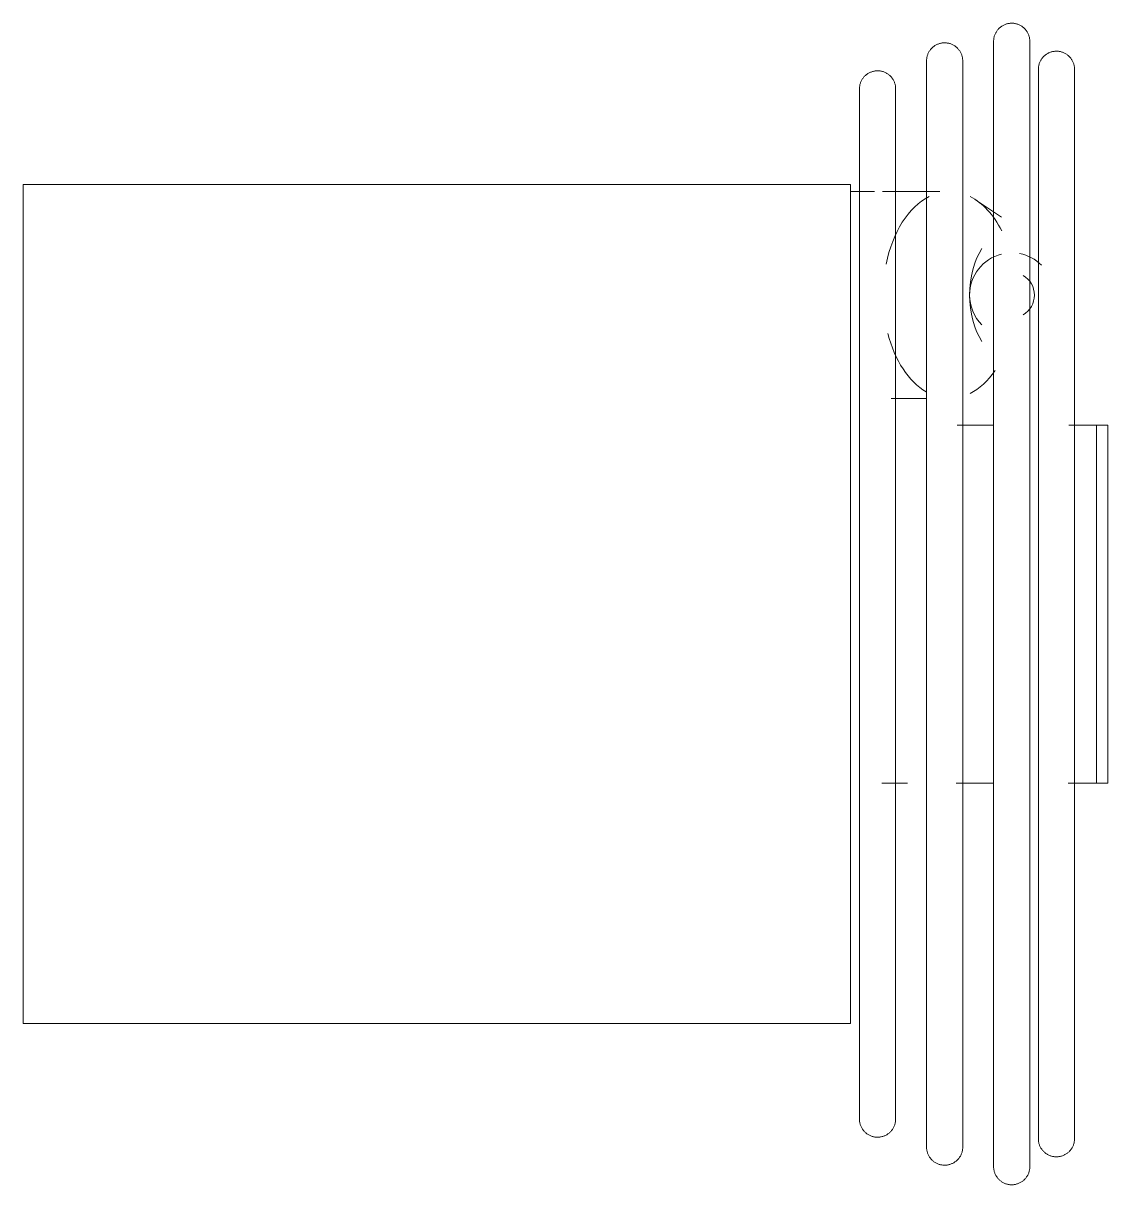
# Model space of a CAD drawing. Header units: millimetres. Extents: x -677815 to 406757, y -145898 to 39000.
# Drawn here: x 123057.6 to 123365.6, y 11054.2 to 11383.8 of the extents above; entities that cross this region are included whole.
import ezdxf

# ---------------------------------------------------------------- set-up
doc = ezdxf.new("R2010")
doc.units = ezdxf.units.MM
doc.header["$LTSCALE"] = 8
doc.layers.add('Xref building Toll$0$E-ELEC-EQPM', color=8, linetype='Continuous', lineweight=9)

# ---------------------------------------------------------------- blocks, each defined once
blk = doc.blocks.new('Xref building Toll$0$CST_ Charging Station - Forklift - Standard-V275-MASTER GROUND FLOOR')
at = {"layer": 'Xref building Toll$0$E-ELEC-EQPM'}
for p, q in [((85.86, 353.45), (-152.27, 353.45)), ((-152.27, 353.45), (-152.27, 118.5)), ((85.86, 118.5), (85.86, 353.45)), ((-152.27, 118.5), (85.86, 118.5)), ((83.84, 111.76), (83.84, 118.5)), ((-84.01, 102.36), (-84.01, 109.59)), ((83.84, 93.15), (83.84, 109.49)), ((25.17, 105.71), (19.77, 105.71)), ((25.11, 107.03), (25.11, 96.94)), ((-84.01, 77.89), (-84.01, 88.54)), ((17.59, 88.29), (17.59, 77.89)), ((44.82, 86.66), (39.44, 86.66)), ((69.67, 86.66), (65, 86.66)), ((76.62, 75.61), (81.5, 83)), ((-84.01, 48.65), (-84.01, 56.76)), ((17.59, 56.52), (17.59, 48.65)), ((-84.01, 45.47), (-84.01, 48.65)), ((-84.01, 48.65), (17.59, 48.65)), ((17.59, 48.65), (17.59, 45.47)), ((-84.01, 45.47), (17.59, 45.47))]:
    blk.add_line(p, q, dxfattribs=at)
at = {"layer": 'Xref building Toll$0$E-ELEC-EQPM', "flags": 128}
for points in [[(-179.4, 105.71), (-179.6, 105.72), (-179.81, 105.73), (-180.01, 105.75), (-180.21, 105.78), (-180.42, 105.82), (-180.62, 105.86), (-180.82, 105.91), (-181.01, 105.98), (-181.21, 106.04), (-181.4, 106.12), (-181.58, 106.2), (-181.77, 106.3), (-181.95, 106.39), (-182.13, 106.5), (-182.3, 106.61), (-182.46, 106.73), (-182.63, 106.86), (-182.78, 106.99), (-182.94, 107.13), (-183.08, 107.27), (-183.22, 107.42), (-183.36, 107.58), (-183.48, 107.74), (-183.61, 107.91), (-183.72, 108.08), (-183.83, 108.25), (-183.93, 108.43), (-184.02, 108.61), (-184.11, 108.8), (-184.18, 108.99), (-184.26, 109.18), (-184.32, 109.38), (-184.37, 109.58), (-184.42, 109.78), (-184.46, 109.98), (-184.49, 110.18), (-184.51, 110.39), (-184.53, 110.59), (-184.53, 110.8), (-184.53, 111), (-184.52, 111.21), (-184.5, 111.41), (-184.48, 111.62), (-184.44, 111.82), (-184.4, 112.02), (-184.35, 112.22), (-184.29, 112.42), (-184.22, 112.61), (-184.15, 112.8), (-184.07, 112.99), (-183.98, 113.18), (-183.88, 113.36), (-183.78, 113.53), (-183.67, 113.71), (-183.55, 113.88), (-183.43, 114.04), (-183.3, 114.2), (-183.16, 114.35), (-183.02, 114.5), (-182.87, 114.64), (-182.71, 114.78), (-182.55, 114.91), (-182.39, 115.03), (-182.22, 115.15), (-182.04, 115.25), (-181.87, 115.36), (-181.68, 115.45), (-181.5, 115.54), (-181.31, 115.62), (-181.12, 115.69), (-180.92, 115.76), (-180.73, 115.82), (-180.53, 115.86), (-180.32, 115.91), (-180.12, 115.94), (-179.92, 115.96), (-179.71, 115.98), (-179.51, 115.99), (-179.4, 115.99)], [(-179.4, 115.99), (-179.28, 115.99), (-178.93, 115.99), (-178.35, 115.99), (-177.53, 115.99), (-176.48, 115.99), (-175.21, 115.99), (-173.7, 115.99), (-171.98, 115.99), (-170.03, 115.99), (-167.86, 115.99), (-165.47, 115.99), (-162.88, 115.99), (-160.07, 115.99), (-157.07, 115.99), (-153.86, 115.99), (-150.46, 115.99), (-146.88, 115.99), (-143.11, 115.99), (-139.17, 115.99), (-135.06, 115.99), (-130.78, 115.99), (-126.35, 115.99), (-121.77, 115.99), (-117.05, 115.99), (-112.19, 115.99), (-107.21, 115.99), (-102.11, 115.99), (-96.9, 115.99), (-91.59, 115.99), (-86.18, 115.99)], [(-33.21, 115.99), (-39.05, 115.99), (-44.89, 115.99), (-50.71, 115.99), (-56.5, 115.99), (-62.25, 115.99), (-67.96, 115.99), (-73.61, 115.99), (-79.19, 115.99), (-84.7, 115.99), (-90.13, 115.99), (-95.47, 115.99), (-100.71, 115.99), (-105.84, 115.99), (-110.86, 115.99), (-115.75, 115.99), (-120.51, 115.99), (-125.13, 115.99), (-129.6, 115.99), (-133.92, 115.99), (-138.08, 115.99), (-142.07, 115.99), (-145.88, 115.99), (-149.52, 115.99), (-152.96, 115.99), (-156.22, 115.99), (-159.28, 115.99), (-162.14, 115.99), (-164.79, 115.99), (-167.23, 115.99), (-169.46, 115.99), (-171.47, 115.99), (-173.26, 115.99), (-174.82, 115.99), (-176.16, 115.99), (-177.27, 115.99), (-178.15, 115.99), (-178.79, 115.99), (-179.21, 115.99), (-179.39, 115.99)], [(112.99, 115.99), (112.87, 115.99), (112.52, 115.99), (111.93, 115.99), (111.12, 115.99), (110.07, 115.99), (108.8, 115.99), (107.29, 115.99), (105.56, 115.99), (103.61, 115.99), (101.45, 115.99), (99.06, 115.99), (96.47, 115.99), (93.66, 115.99), (90.66, 115.99), (87.45, 115.99), (84.05, 115.99), (80.47, 115.99), (76.7, 115.99), (72.76, 115.99), (68.65, 115.99), (64.37, 115.99), (59.94, 115.99), (55.36, 115.99), (50.64, 115.99), (45.78, 115.99), (40.8, 115.99), (35.7, 115.99), (30.49, 115.99), (25.17, 115.99), (19.77, 115.99), (14.28, 115.99), (8.71, 115.99), (3.08, 115.99), (-2.62, 115.99), (-8.36, 115.99), (-14.14, 115.99), (-19.95, 115.99), (-25.78, 115.99), (-31.63, 115.99), (-33.21, 115.99)], [(18.29, 115.99), (23.72, 115.99), (29.06, 115.99)], [(67.51, 115.99), (71.67, 115.99), (75.66, 115.99), (79.47, 115.99), (83.1, 115.99), (86.55, 115.99), (89.81, 115.99), (92.87, 115.99), (95.73, 115.99), (98.38, 115.99), (100.82, 115.99), (103.05, 115.99), (105.06, 115.99), (106.85, 115.99), (108.41, 115.99), (109.75, 115.99), (110.86, 115.99), (111.74, 115.99), (112.38, 115.99), (112.8, 115.99), (112.98, 115.99)], [(112.99, 115.99), (113.19, 115.99), (113.4, 115.97), (113.6, 115.95), (113.8, 115.92), (114.01, 115.89), (114.21, 115.84), (114.41, 115.79), (114.6, 115.73), (114.8, 115.66), (114.99, 115.58), (115.17, 115.5), (115.36, 115.41), (115.54, 115.31), (115.72, 115.21), (115.89, 115.09), (116.05, 114.97), (116.22, 114.85), (116.37, 114.71), (116.53, 114.58), (116.67, 114.43), (116.81, 114.28), (116.95, 114.13), (117.07, 113.96), (117.19, 113.8), (117.31, 113.63), (117.42, 113.45), (117.52, 113.27), (117.61, 113.09), (117.7, 112.9), (117.77, 112.71), (117.85, 112.52), (117.91, 112.33), (117.96, 112.13), (118.01, 111.93), (118.05, 111.73), (118.08, 111.52), (118.1, 111.32), (118.12, 111.11), (118.12, 110.91), (118.12, 110.7), (118.11, 110.5), (118.09, 110.29), (118.07, 110.09), (118.03, 109.89), (117.99, 109.69), (117.94, 109.49), (117.88, 109.29), (117.81, 109.09), (117.74, 108.9), (117.66, 108.71), (117.57, 108.53), (117.47, 108.35), (117.37, 108.17), (117.26, 108), (117.14, 107.83), (117.02, 107.67), (116.89, 107.51), (116.75, 107.35), (116.61, 107.21), (116.46, 107.06), (116.3, 106.93), (116.14, 106.8), (115.98, 106.68), (115.81, 106.56), (115.63, 106.45), (115.46, 106.35), (115.27, 106.25), (115.09, 106.16), (114.9, 106.08), (114.71, 106.01), (114.51, 105.95), (114.31, 105.89), (114.12, 105.84), (113.91, 105.8), (113.71, 105.77), (113.51, 105.74), (113.3, 105.72), (113.1, 105.72), (112.99, 105.71)], [(-179.4, 105.71), (-179.28, 105.71), (-178.93, 105.71), (-178.35, 105.71), (-177.53, 105.71), (-176.48, 105.71), (-175.21, 105.71), (-173.7, 105.71), (-171.98, 105.71), (-170.03, 105.71), (-167.86, 105.71), (-165.47, 105.71), (-162.88, 105.71), (-160.07, 105.71), (-157.07, 105.71), (-153.86, 105.71), (-150.46, 105.71), (-146.88, 105.71), (-143.11, 105.71), (-139.17, 105.71), (-135.06, 105.71), (-130.78, 105.71), (-126.35, 105.71), (-121.77, 105.71), (-117.05, 105.71), (-112.19, 105.71), (-107.21, 105.71), (-102.11, 105.71), (-96.9, 105.71), (-91.59, 105.71), (-86.18, 105.71), (-80.69, 105.71), (-75.12, 105.71), (-69.49, 105.71), (-63.79, 105.71), (-58.05, 105.71), (-52.27, 105.71), (-46.46, 105.71), (-40.63, 105.71), (-34.78, 105.71), (-33.21, 105.71)], [(-84.7, 105.71), (-90.13, 105.71), (-95.47, 105.71), (-100.71, 105.71), (-105.84, 105.71), (-110.86, 105.71), (-115.75, 105.71), (-120.51, 105.71), (-125.13, 105.71), (-129.6, 105.71), (-133.92, 105.71), (-138.08, 105.71), (-142.07, 105.71), (-145.88, 105.71), (-149.52, 105.71), (-152.96, 105.71), (-156.22, 105.71), (-159.28, 105.71), (-162.14, 105.71), (-164.79, 105.71), (-167.23, 105.71), (-169.46, 105.71), (-171.47, 105.71), (-173.26, 105.71), (-174.82, 105.71), (-176.16, 105.71), (-177.27, 105.71), (-178.15, 105.71), (-178.79, 105.71), (-179.21, 105.71), (-179.39, 105.71)], [(-33.21, 105.71), (-27.36, 105.71), (-21.52, 105.71), (-15.7, 105.71), (-9.91, 105.71), (-4.16, 105.71), (1.54, 105.71), (7.2, 105.71), (12.78, 105.71), (18.29, 105.71), (23.72, 105.71), (29.06, 105.71), (34.3, 105.71), (39.43, 105.71), (44.45, 105.71), (49.34, 105.71), (54.1, 105.71), (58.72, 105.71), (63.19, 105.71), (67.51, 105.71), (71.67, 105.71), (75.66, 105.71), (79.47, 105.71), (83.1, 105.71), (86.55, 105.71), (89.81, 105.71), (92.87, 105.71), (95.73, 105.71), (98.38, 105.71), (100.82, 105.71), (103.05, 105.71), (105.06, 105.71), (106.85, 105.71), (108.41, 105.71), (109.75, 105.71), (110.86, 105.71), (111.74, 105.71), (112.38, 105.71), (112.8, 105.71), (112.98, 105.71)], [(112.99, 105.71), (112.87, 105.71), (112.52, 105.71), (111.93, 105.71), (111.12, 105.71), (110.07, 105.71), (108.8, 105.71), (107.29, 105.71), (105.56, 105.71), (103.61, 105.71), (101.45, 105.71), (99.06, 105.71), (96.47, 105.71), (93.66, 105.71), (90.66, 105.71), (87.45, 105.71), (84.05, 105.71), (80.47, 105.71), (76.7, 105.71), (72.76, 105.71)], [(-187.33, 86.66), (-187.54, 86.67), (-187.74, 86.68), (-187.95, 86.7), (-188.15, 86.73), (-188.35, 86.77), (-188.56, 86.81), (-188.75, 86.86), (-188.95, 86.93), (-189.14, 86.99), (-189.33, 87.07), (-189.52, 87.15), (-189.71, 87.25), (-189.89, 87.34), (-190.06, 87.45), (-190.23, 87.56), (-190.4, 87.68), (-190.56, 87.81), (-190.72, 87.94), (-190.87, 88.08), (-191.02, 88.22), (-191.16, 88.37), (-191.29, 88.53), (-191.42, 88.69), (-191.54, 88.86), (-191.66, 89.03), (-191.76, 89.2), (-191.87, 89.38), (-191.96, 89.56), (-192.04, 89.75), (-192.12, 89.94), (-192.19, 90.13), (-192.26, 90.33), (-192.31, 90.53), (-192.36, 90.73), (-192.4, 90.93), (-192.43, 91.13), (-192.45, 91.34), (-192.46, 91.54), (-192.47, 91.75), (-192.47, 91.95), (-192.46, 92.16), (-192.44, 92.36), (-192.41, 92.57), (-192.38, 92.77), (-192.34, 92.97), (-192.29, 93.17), (-192.23, 93.37), (-192.16, 93.56), (-192.09, 93.75), (-192.01, 93.94), (-191.92, 94.13), (-191.82, 94.31), (-191.72, 94.48), (-191.61, 94.66), (-191.49, 94.83), (-191.36, 94.99), (-191.23, 95.15), (-191.1, 95.3), (-190.95, 95.45), (-190.8, 95.59), (-190.65, 95.73), (-190.49, 95.86), (-190.33, 95.98), (-190.16, 96.1), (-189.98, 96.2), (-189.8, 96.31), (-189.62, 96.4), (-189.44, 96.49), (-189.25, 96.57), (-189.05, 96.64), (-188.86, 96.71), (-188.66, 96.77), (-188.46, 96.81), (-188.26, 96.86), (-188.06, 96.89), (-187.85, 96.91), (-187.65, 96.93), (-187.44, 96.94), (-187.33, 96.94)], [(-187.33, 96.94), (-187.21, 96.94), (-186.84, 96.94), (-186.23, 96.94), (-185.37, 96.94), (-184.26, 96.94), (-182.92, 96.94), (-181.33, 96.94), (-179.51, 96.94), (-177.45, 96.94), (-175.17, 96.94), (-172.65, 96.94), (-169.92, 96.94), (-166.96, 96.94), (-163.79, 96.94), (-160.41, 96.94), (-156.83, 96.94), (-153.05, 96.94), (-149.08, 96.94), (-144.92, 96.94), (-140.59, 96.94), (-136.08, 96.94), (-131.41, 96.94), (-126.58, 96.94), (-121.6, 96.94), (-116.48, 96.94), (-111.23, 96.94), (-105.85, 96.94), (-100.36, 96.94), (-94.75, 96.94), (-89.05, 96.94), (-83.27, 96.94)], [(-33.21, 96.94), (-39.37, 96.94), (-45.52, 96.94), (-51.66, 96.94), (-57.76, 96.94), (-63.83, 96.94), (-69.84, 96.94), (-75.8, 96.94), (-81.69, 96.94), (-87.5, 96.94), (-93.23, 96.94), (-98.85, 96.94), (-104.38, 96.94), (-109.79, 96.94), (-115.08, 96.94), (-120.23, 96.94), (-125.25, 96.94), (-130.12, 96.94), (-134.84, 96.94), (-139.39, 96.94), (-143.77, 96.94), (-147.98, 96.94), (-152, 96.94), (-155.83, 96.94), (-159.47, 96.94), (-162.9, 96.94), (-166.13, 96.94), (-169.14, 96.94), (-171.94, 96.94), (-174.51, 96.94), (-176.86, 96.94), (-178.98, 96.94), (-180.86, 96.94), (-182.51, 96.94), (-183.92, 96.94), (-185.09, 96.94), (-186.02, 96.94), (-186.7, 96.94), (-187.14, 96.94), (-187.32, 96.94)], [(120.92, 96.94), (120.8, 96.94), (120.43, 96.94), (119.82, 96.94), (118.96, 96.94), (117.85, 96.94), (116.51, 96.94), (114.92, 96.94), (113.1, 96.94), (111.04, 96.94), (108.76, 96.94), (106.24, 96.94), (103.51, 96.94), (100.55, 96.94), (97.38, 96.94), (94, 96.94), (90.42, 96.94), (86.64, 96.94), (82.67, 96.94), (78.51, 96.94), (74.18, 96.94), (69.67, 96.94), (65, 96.94), (60.17, 96.94), (55.19, 96.94), (50.07, 96.94), (44.82, 96.94), (39.44, 96.94), (33.95, 96.94), (28.34, 96.94), (22.64, 96.94), (16.86, 96.94), (10.99, 96.94), (5.05, 96.94), (-0.96, 96.94), (-7.01, 96.94), (-13.1, 96.94), (-19.23, 96.94), (-25.38, 96.94), (-31.54, 96.94), (-33.21, 96.94)], [(15.28, 96.94), (21.09, 96.94), (26.82, 96.94)], [(81.57, 96.94), (85.59, 96.94), (89.42, 96.94), (93.06, 96.94), (96.49, 96.94), (99.72, 96.94), (102.73, 96.94), (105.53, 96.94), (108.1, 96.94), (110.45, 96.94), (112.57, 96.94), (114.45, 96.94), (116.1, 96.94), (117.51, 96.94), (118.68, 96.94), (119.61, 96.94), (120.29, 96.94), (120.72, 96.94), (120.91, 96.94)], [(120.92, 96.94), (121.13, 96.94), (121.33, 96.92), (121.54, 96.9), (121.74, 96.87), (121.94, 96.84), (122.14, 96.79), (122.34, 96.74), (122.54, 96.68), (122.73, 96.61), (122.92, 96.53), (123.11, 96.45), (123.3, 96.36), (123.48, 96.26), (123.65, 96.16), (123.82, 96.04), (123.99, 95.92), (124.15, 95.8), (124.31, 95.66), (124.46, 95.53), (124.61, 95.38), (124.75, 95.23), (124.88, 95.08), (125.01, 94.91), (125.13, 94.75), (125.25, 94.58), (125.35, 94.4), (125.45, 94.22), (125.55, 94.04), (125.63, 93.85), (125.71, 93.66), (125.78, 93.47), (125.85, 93.28), (125.9, 93.08), (125.95, 92.88), (125.99, 92.68), (126.02, 92.47), (126.04, 92.27), (126.05, 92.06), (126.06, 91.86), (126.06, 91.65), (126.05, 91.45), (126.03, 91.24), (126, 91.04), (125.97, 90.84), (125.93, 90.64), (125.88, 90.44), (125.82, 90.24), (125.75, 90.04), (125.68, 89.85), (125.6, 89.66), (125.51, 89.48), (125.41, 89.3), (125.31, 89.12), (125.2, 88.95), (125.08, 88.78), (124.95, 88.62), (124.82, 88.46), (124.69, 88.3), (124.54, 88.16), (124.39, 88.01), (124.24, 87.88), (124.08, 87.75), (123.92, 87.63), (123.75, 87.51), (123.57, 87.4), (123.39, 87.3), (123.21, 87.2), (123.03, 87.11), (122.84, 87.03), (122.64, 86.96), (122.45, 86.9), (122.25, 86.84), (122.05, 86.79), (121.85, 86.75), (121.65, 86.72), (121.44, 86.69), (121.24, 86.67), (121.03, 86.67), (120.92, 86.66)], [(-187.33, 86.66), (-187.21, 86.66), (-186.84, 86.66), (-186.23, 86.66), (-185.37, 86.66), (-184.26, 86.66), (-182.92, 86.66), (-181.33, 86.66), (-179.51, 86.66), (-177.45, 86.66), (-175.17, 86.66), (-172.65, 86.66), (-169.92, 86.66), (-166.96, 86.66), (-163.79, 86.66), (-160.41, 86.66), (-156.83, 86.66), (-153.05, 86.66), (-149.08, 86.66), (-144.92, 86.66), (-140.59, 86.66), (-136.08, 86.66), (-131.41, 86.66), (-126.58, 86.66), (-121.6, 86.66), (-116.48, 86.66), (-111.23, 86.66), (-105.85, 86.66), (-100.36, 86.66), (-94.75, 86.66), (-89.05, 86.66), (-83.27, 86.66), (-77.4, 86.66), (-71.46, 86.66), (-65.45, 86.66), (-59.4, 86.66), (-53.31, 86.66), (-47.18, 86.66), (-41.03, 86.66), (-34.87, 86.66), (-33.21, 86.66)], [(-81.69, 86.66), (-87.5, 86.66), (-93.23, 86.66), (-98.85, 86.66), (-104.38, 86.66), (-109.79, 86.66), (-115.08, 86.66), (-120.23, 86.66), (-125.25, 86.66), (-130.12, 86.66), (-134.84, 86.66), (-139.39, 86.66), (-143.77, 86.66), (-147.98, 86.66), (-152, 86.66), (-155.83, 86.66), (-159.47, 86.66), (-162.9, 86.66), (-166.13, 86.66), (-169.14, 86.66), (-171.94, 86.66), (-174.51, 86.66), (-176.86, 86.66), (-178.98, 86.66), (-180.86, 86.66), (-182.51, 86.66), (-183.92, 86.66), (-185.09, 86.66), (-186.02, 86.66), (-186.7, 86.66), (-187.14, 86.66), (-187.32, 86.66)], [(-33.21, 86.66), (-27.04, 86.66), (-20.89, 86.66), (-14.75, 86.66), (-8.65, 86.66), (-2.58, 86.66), (3.43, 86.66), (9.39, 86.66), (15.28, 86.66), (21.09, 86.66), (26.82, 86.66), (32.44, 86.66), (37.97, 86.66), (43.38, 86.66), (48.67, 86.66), (53.82, 86.66), (58.84, 86.66), (63.71, 86.66), (68.43, 86.66), (72.98, 86.66), (77.36, 86.66), (81.57, 86.66), (85.59, 86.66), (89.42, 86.66), (93.06, 86.66), (96.49, 86.66), (99.72, 86.66), (102.73, 86.66), (105.53, 86.66), (108.1, 86.66), (110.45, 86.66), (112.57, 86.66), (114.45, 86.66), (116.1, 86.66), (117.51, 86.66), (118.68, 86.66), (119.61, 86.66), (120.29, 86.66), (120.72, 86.66), (120.91, 86.66)], [(28.34, 86.66), (22.64, 86.66), (16.86, 86.66)], [(120.92, 86.66), (120.8, 86.66), (120.43, 86.66), (119.82, 86.66), (118.96, 86.66), (117.85, 86.66), (116.51, 86.66), (114.92, 86.66), (113.1, 86.66), (111.04, 86.66), (108.76, 86.66), (106.24, 86.66), (103.51, 86.66), (100.55, 86.66), (97.38, 86.66), (94, 86.66), (90.42, 86.66), (86.64, 86.66), (82.67, 86.66), (78.51, 86.66)], [(-192.89, 67.61), (-193.1, 67.62), (-193.3, 67.63), (-193.51, 67.65), (-193.71, 67.68), (-193.91, 67.72), (-194.11, 67.76), (-194.31, 67.81), (-194.51, 67.88), (-194.7, 67.94), (-194.89, 68.02), (-195.08, 68.1), (-195.26, 68.2), (-195.44, 68.29), (-195.62, 68.4), (-195.79, 68.51), (-195.96, 68.63), (-196.12, 68.76), (-196.28, 68.89), (-196.43, 69.03), (-196.58, 69.17), (-196.72, 69.32), (-196.85, 69.48), (-196.98, 69.64), (-197.1, 69.81), (-197.21, 69.98), (-197.32, 70.15), (-197.42, 70.33), (-197.51, 70.51), (-197.6, 70.7), (-197.68, 70.89), (-197.75, 71.08), (-197.81, 71.28), (-197.87, 71.48), (-197.91, 71.68), (-197.95, 71.88), (-197.98, 72.08), (-198.01, 72.29), (-198.02, 72.49), (-198.03, 72.7), (-198.03, 72.9), (-198.02, 73.11), (-198, 73.31), (-197.97, 73.52), (-197.94, 73.72), (-197.89, 73.92), (-197.84, 74.12), (-197.78, 74.32), (-197.72, 74.51), (-197.64, 74.7), (-197.56, 74.89), (-197.47, 75.08), (-197.38, 75.26), (-197.27, 75.43), (-197.16, 75.61), (-197.04, 75.78), (-196.92, 75.94), (-196.79, 76.1), (-196.65, 76.25), (-196.51, 76.4), (-196.36, 76.54), (-196.21, 76.68), (-196.05, 76.81), (-195.88, 76.93), (-195.71, 77.05), (-195.54, 77.15), (-195.36, 77.26), (-195.18, 77.35), (-194.99, 77.44), (-194.8, 77.52), (-194.61, 77.59), (-194.42, 77.66), (-194.22, 77.72), (-194.02, 77.76), (-193.82, 77.81), (-193.62, 77.84), (-193.41, 77.86), (-193.21, 77.88), (-193, 77.89), (-192.89, 77.89)], [(-192.89, 77.89), (-192.76, 77.89), (-192.38, 77.89), (-191.74, 77.89), (-190.85, 77.89), (-189.71, 77.89), (-188.31, 77.89), (-186.67, 77.89), (-184.78, 77.89), (-182.65, 77.89), (-180.28, 77.89), (-177.68, 77.89), (-174.84, 77.89), (-171.78, 77.89), (-168.5, 77.89), (-165, 77.89), (-161.29, 77.89), (-157.37, 77.89), (-153.26, 77.89), (-148.95, 77.89), (-144.46, 77.89), (-139.79, 77.89), (-134.95, 77.89), (-129.95, 77.89), (-124.79, 77.89), (-119.48, 77.89), (-114.04, 77.89), (-108.47, 77.89), (-102.78, 77.89), (-96.97, 77.89), (-91.07, 77.89), (-85.07, 77.89)], [(-33.21, 77.89), (-39.59, 77.89), (-45.97, 77.89), (-52.32, 77.89), (-58.65, 77.89), (-64.93, 77.89), (-71.16, 77.89), (-77.33, 77.89), (-83.44, 77.89), (-89.46, 77.89), (-95.39, 77.89), (-101.22, 77.89), (-106.94, 77.89), (-112.55, 77.89), (-118.03, 77.89), (-123.37, 77.89), (-128.57, 77.89), (-133.61, 77.89), (-138.5, 77.89), (-143.22, 77.89), (-147.76, 77.89), (-152.11, 77.89), (-156.28, 77.89), (-160.25, 77.89), (-164.02, 77.89), (-167.58, 77.89), (-170.92, 77.89), (-174.04, 77.89), (-176.94, 77.89), (-179.6, 77.89), (-182.04, 77.89), (-184.23, 77.89), (-186.19, 77.89), (-187.89, 77.89), (-189.36, 77.89), (-190.57, 77.89), (-191.53, 77.89), (-192.23, 77.89), (-192.68, 77.89), (-192.88, 77.89)], [(126.48, 77.89), (126.35, 77.89), (125.97, 77.89), (125.33, 77.89), (124.44, 77.89), (123.3, 77.89), (121.9, 77.89), (120.26, 77.89), (118.37, 77.89), (116.24, 77.89), (113.87, 77.89), (111.27, 77.89), (108.43, 77.89), (105.37, 77.89), (102.09, 77.89), (98.59, 77.89), (94.88, 77.89), (90.96, 77.89), (86.85, 77.89), (82.54, 77.89), (78.05, 77.89), (73.38, 77.89), (68.54, 77.89), (63.54, 77.89), (58.38, 77.89), (53.07, 77.89), (47.63, 77.89), (42.06, 77.89), (36.37, 77.89), (30.56, 77.89), (24.66, 77.89), (18.66, 77.89), (12.58, 77.89), (6.42, 77.89), (0.21, 77.89), (-6.06, 77.89), (-12.38, 77.89), (-18.73, 77.89), (-25.1, 77.89), (-31.48, 77.89), (-33.21, 77.89)], [(23.05, 77.89), (28.98, 77.89), (34.81, 77.89)], [(72.09, 77.89), (76.81, 77.89), (81.35, 77.89), (85.7, 77.89), (89.87, 77.89), (93.84, 77.89), (97.61, 77.89), (101.17, 77.89), (104.51, 77.89), (107.63, 77.89), (110.53, 77.89), (113.19, 77.89), (115.63, 77.89), (117.82, 77.89), (119.78, 77.89), (121.48, 77.89), (122.95, 77.89), (124.16, 77.89), (125.12, 77.89), (125.82, 77.89), (126.27, 77.89), (126.47, 77.89)], [(126.48, 77.89), (126.69, 77.89), (126.89, 77.87), (127.1, 77.85), (127.3, 77.82), (127.5, 77.79), (127.7, 77.74), (127.9, 77.69), (128.1, 77.63), (128.29, 77.56), (128.48, 77.48), (128.67, 77.4), (128.85, 77.31), (129.03, 77.21), (129.21, 77.11), (129.38, 76.99), (129.55, 76.87), (129.71, 76.75), (129.87, 76.61), (130.02, 76.48), (130.17, 76.33), (130.31, 76.18), (130.44, 76.03), (130.57, 75.86), (130.69, 75.7), (130.8, 75.53), (130.91, 75.35), (131.01, 75.17), (131.1, 74.99), (131.19, 74.8), (131.27, 74.61), (131.34, 74.42), (131.4, 74.23), (131.46, 74.03), (131.5, 73.83), (131.54, 73.63), (131.57, 73.42), (131.6, 73.22), (131.61, 73.01), (131.62, 72.81), (131.62, 72.6), (131.61, 72.4), (131.59, 72.19), (131.56, 71.99), (131.53, 71.79), (131.48, 71.59), (131.43, 71.39), (131.37, 71.19), (131.31, 70.99), (131.23, 70.8), (131.15, 70.61), (131.06, 70.43), (130.97, 70.25), (130.86, 70.07), (130.75, 69.9), (130.63, 69.73), (130.51, 69.57), (130.38, 69.41), (130.24, 69.25), (130.1, 69.11), (129.95, 68.96), (129.8, 68.83), (129.64, 68.7), (129.47, 68.58), (129.3, 68.46), (129.13, 68.35), (128.95, 68.25), (128.77, 68.15), (128.58, 68.06), (128.39, 67.98), (128.2, 67.91), (128.01, 67.85), (127.81, 67.79), (127.61, 67.74), (127.41, 67.7), (127.21, 67.67), (127, 67.64), (126.8, 67.62), (126.59, 67.62), (126.48, 67.61)], [(-192.89, 67.61), (-192.76, 67.61), (-192.38, 67.61), (-191.74, 67.61), (-190.85, 67.61), (-189.71, 67.61), (-188.31, 67.61), (-186.67, 67.61), (-184.78, 67.61), (-182.65, 67.61), (-180.28, 67.61), (-177.68, 67.61), (-174.84, 67.61), (-171.78, 67.61), (-168.5, 67.61), (-165, 67.61), (-161.29, 67.61), (-157.37, 67.61), (-153.26, 67.61), (-148.95, 67.61), (-144.46, 67.61), (-139.79, 67.61), (-134.95, 67.61), (-129.95, 67.61), (-124.79, 67.61), (-119.48, 67.61), (-114.04, 67.61), (-108.47, 67.61), (-102.78, 67.61), (-96.97, 67.61), (-91.07, 67.61), (-85.07, 67.61), (-78.99, 67.61), (-72.83, 67.61), (-66.62, 67.61), (-60.35, 67.61), (-54.03, 67.61), (-47.68, 67.61), (-41.31, 67.61), (-34.93, 67.61), (-33.21, 67.61)], [(-89.46, 67.61), (-95.39, 67.61), (-101.22, 67.61), (-106.94, 67.61), (-112.55, 67.61), (-118.03, 67.61), (-123.37, 67.61), (-128.57, 67.61), (-133.61, 67.61), (-138.5, 67.61), (-143.22, 67.61), (-147.76, 67.61), (-152.11, 67.61), (-156.28, 67.61), (-160.25, 67.61), (-164.02, 67.61), (-167.58, 67.61), (-170.92, 67.61), (-174.04, 67.61), (-176.94, 67.61), (-179.6, 67.61), (-182.04, 67.61), (-184.23, 67.61), (-186.19, 67.61), (-187.89, 67.61), (-189.36, 67.61), (-190.57, 67.61), (-191.53, 67.61), (-192.23, 67.61), (-192.68, 67.61), (-192.88, 67.61)], [(-33.21, 67.61), (-26.82, 67.61), (-20.44, 67.61), (-14.09, 67.61), (-7.76, 67.61), (-1.48, 67.61), (4.75, 67.61), (10.92, 67.61), (17.03, 67.61), (23.05, 67.61), (28.98, 67.61), (34.81, 67.61), (40.53, 67.61), (46.14, 67.61), (51.62, 67.61), (56.96, 67.61), (62.16, 67.61), (67.2, 67.61), (72.09, 67.61), (76.81, 67.61), (81.35, 67.61), (85.7, 67.61), (89.87, 67.61), (93.84, 67.61), (97.61, 67.61), (101.17, 67.61), (104.51, 67.61), (107.63, 67.61), (110.53, 67.61), (113.19, 67.61), (115.63, 67.61), (117.82, 67.61), (119.78, 67.61), (121.48, 67.61), (122.95, 67.61), (124.16, 67.61), (125.12, 67.61), (125.82, 67.61), (126.27, 67.61), (126.47, 67.61)], [(36.37, 67.61), (30.56, 67.61), (24.66, 67.61), (18.66, 67.61)], [(126.48, 67.61), (126.35, 67.61), (125.97, 67.61), (125.33, 67.61), (124.44, 67.61), (123.3, 67.61), (121.9, 67.61), (120.26, 67.61), (118.37, 67.61), (116.24, 67.61), (113.87, 67.61), (111.27, 67.61), (108.43, 67.61), (105.37, 67.61), (102.09, 67.61), (98.59, 67.61), (94.88, 67.61), (90.96, 67.61), (86.85, 67.61), (82.54, 67.61), (78.05, 67.61), (73.38, 67.61)], [(-184.95, 54.91), (-185.16, 54.92), (-185.36, 54.93), (-185.57, 54.95), (-185.77, 54.98), (-185.97, 55.02), (-186.17, 55.06), (-186.37, 55.11), (-186.57, 55.18), (-186.76, 55.24), (-186.95, 55.32), (-187.14, 55.4), (-187.33, 55.5), (-187.51, 55.59), (-187.68, 55.7), (-187.85, 55.81), (-188.02, 55.93), (-188.18, 56.06), (-188.34, 56.19), (-188.49, 56.33), (-188.64, 56.47), (-188.78, 56.62), (-188.91, 56.78), (-189.04, 56.94), (-189.16, 57.11), (-189.28, 57.28), (-189.38, 57.45), (-189.48, 57.63), (-189.58, 57.81), (-189.66, 58), (-189.74, 58.19), (-189.81, 58.38), (-189.87, 58.58), (-189.93, 58.78), (-189.98, 58.98), (-190.02, 59.18), (-190.05, 59.38), (-190.07, 59.59), (-190.08, 59.79), (-190.09, 60), (-190.09, 60.2), (-190.08, 60.41), (-190.06, 60.61), (-190.03, 60.82), (-190, 61.02), (-189.96, 61.22), (-189.91, 61.42), (-189.85, 61.62), (-189.78, 61.81), (-189.71, 62), (-189.62, 62.19), (-189.54, 62.38), (-189.44, 62.56), (-189.33, 62.73), (-189.23, 62.91)], [(-189.22, 62.91), (-189.11, 63.08), (-188.98, 63.24), (-188.85, 63.4), (-188.71, 63.55), (-188.57, 63.7), (-188.42, 63.84), (-188.27, 63.98), (-188.11, 64.11), (-187.94, 64.23), (-187.78, 64.35), (-187.6, 64.45), (-187.42, 64.56), (-187.24, 64.65), (-187.06, 64.74), (-186.87, 64.82), (-186.67, 64.89), (-186.48, 64.96), (-186.28, 65.02), (-186.08, 65.06), (-185.88, 65.11), (-185.68, 65.14), (-185.47, 65.16), (-185.27, 65.18), (-185.06, 65.19), (-184.95, 65.19)], [(-184.95, 65.19), (-184.83, 65.19), (-184.47, 65.19), (-183.86, 65.19), (-183.01, 65.19), (-181.93, 65.19), (-180.6, 65.19), (-179.04, 65.19), (-177.25, 65.19), (-175.23, 65.19), (-172.97, 65.19), (-170.5, 65.19), (-167.8, 65.19), (-164.89, 65.19), (-161.77, 65.19), (-158.45, 65.19), (-154.92, 65.19), (-151.2, 65.19), (-147.29, 65.19), (-143.2, 65.19), (-138.93, 65.19), (-134.49, 65.19), (-129.89, 65.19), (-125.14, 65.19), (-120.24, 65.19), (-115.19, 65.19), (-110.02, 65.19), (-104.73, 65.19), (-99.32, 65.19), (-93.8, 65.19), (-88.19, 65.19), (-82.49, 65.19)], [(-33.21, 65.19), (-39.27, 65.19), (-45.33, 65.19), (-51.37, 65.19), (-57.38, 65.19), (-63.35, 65.19), (-69.28, 65.19), (-75.14, 65.19), (-80.94, 65.19), (-86.66, 65.19), (-92.3, 65.19), (-97.84, 65.19), (-103.28, 65.19), (-108.61, 65.19), (-113.81, 65.19), (-118.89, 65.19), (-123.83, 65.19), (-128.62, 65.19), (-133.27, 65.19), (-137.75, 65.19), (-142.06, 65.19), (-146.2, 65.19), (-150.16, 65.19), (-153.94, 65.19), (-157.52, 65.19), (-160.9, 65.19), (-164.07, 65.19), (-167.04, 65.19), (-169.79, 65.19), (-172.33, 65.19), (-174.64, 65.19), (-176.73, 65.19), (-178.58, 65.19), (-180.21, 65.19), (-181.59, 65.19), (-182.74, 65.19), (-183.66, 65.19), (-184.33, 65.19), (-184.76, 65.19), (-184.94, 65.19)], [(118.54, 65.19), (118.42, 65.19), (118.06, 65.19), (117.45, 65.19), (116.6, 65.19), (115.52, 65.19), (114.19, 65.19), (112.63, 65.19), (110.84, 65.19), (108.82, 65.19), (106.56, 65.19), (104.09, 65.19), (101.39, 65.19), (98.48, 65.19), (95.36, 65.19), (92.04, 65.19), (88.51, 65.19), (84.79, 65.19), (80.88, 65.19), (76.79, 65.19), (72.52, 65.19), (68.08, 65.19), (63.48, 65.19), (58.73, 65.19), (53.83, 65.19), (48.78, 65.19), (43.61, 65.19), (38.32, 65.19), (32.91, 65.19), (27.39, 65.19), (21.78, 65.19), (16.08, 65.19), (10.3, 65.19), (4.45, 65.19), (-1.45, 65.19), (-7.41, 65.19), (-13.41, 65.19), (-19.45, 65.19), (-25.5, 65.19), (-31.57, 65.19), (-33.21, 65.19)], [(20.25, 65.19), (25.89, 65.19), (31.43, 65.19), (36.87, 65.19)], [(71.34, 65.19), (75.65, 65.19), (79.79, 65.19), (83.75, 65.19), (87.53, 65.19), (91.11, 65.19), (94.49, 65.19), (97.66, 65.19), (100.63, 65.19), (103.38, 65.19), (105.92, 65.19), (108.23, 65.19), (110.32, 65.19), (112.17, 65.19), (113.8, 65.19), (115.18, 65.19), (116.33, 65.19), (117.25, 65.19), (117.92, 65.19), (118.35, 65.19), (118.53, 65.19)], [(118.54, 65.19), (118.75, 65.19), (118.95, 65.17), (119.16, 65.15), (119.36, 65.12), (119.56, 65.09), (119.76, 65.04), (119.96, 64.99), (120.16, 64.93), (120.35, 64.86), (120.54, 64.78), (120.73, 64.7), (120.91, 64.61), (121.1, 64.51), (121.27, 64.41), (121.44, 64.29), (121.61, 64.17), (121.77, 64.05), (121.93, 63.91), (122.08, 63.78), (122.23, 63.63), (122.37, 63.48), (122.5, 63.33), (122.63, 63.16), (122.75, 63), (122.87, 62.83), (122.97, 62.65), (123.07, 62.47), (123.17, 62.29), (123.25, 62.1), (123.33, 61.91), (123.4, 61.72), (123.46, 61.53), (123.52, 61.33), (123.57, 61.13), (123.61, 60.93), (123.64, 60.72), (123.66, 60.52), (123.67, 60.31), (123.68, 60.11), (123.68, 59.9), (123.67, 59.7), (123.65, 59.49), (123.62, 59.29), (123.59, 59.09), (123.55, 58.89), (123.5, 58.69), (123.44, 58.49), (123.37, 58.29), (123.3, 58.1), (123.21, 57.91), (123.12, 57.73), (123.03, 57.55), (122.92, 57.37), (122.81, 57.2), (122.7, 57.03), (122.57, 56.87), (122.44, 56.71), (122.3, 56.55), (122.16, 56.41), (122.01, 56.26), (121.86, 56.13), (121.7, 56), (121.53, 55.88), (121.36, 55.76), (121.19, 55.65), (121.01, 55.55), (120.83, 55.45), (120.64, 55.36), (120.46, 55.28), (120.26, 55.21), (120.07, 55.15), (119.87, 55.09), (119.67, 55.04), (119.47, 55), (119.27, 54.97), (119.06, 54.94), (118.86, 54.92), (118.65, 54.92), (118.54, 54.91)], [(-184.95, 54.91), (-184.83, 54.91), (-184.47, 54.91), (-183.86, 54.91), (-183.01, 54.91), (-181.93, 54.91), (-180.6, 54.91), (-179.04, 54.91), (-177.25, 54.91), (-175.23, 54.91), (-172.97, 54.91), (-170.5, 54.91), (-167.8, 54.91), (-164.89, 54.91), (-161.77, 54.91), (-158.45, 54.91), (-154.92, 54.91), (-151.2, 54.91), (-147.29, 54.91), (-143.2, 54.91), (-138.93, 54.91), (-134.49, 54.91), (-129.89, 54.91), (-125.14, 54.91), (-120.24, 54.91), (-115.19, 54.91), (-110.02, 54.91), (-104.73, 54.91), (-99.32, 54.91), (-93.8, 54.91), (-88.19, 54.91), (-82.49, 54.91), (-76.71, 54.91), (-70.87, 54.91), (-64.96, 54.91), (-59, 54.91), (-53, 54.91), (-46.96, 54.91), (-40.91, 54.91), (-34.84, 54.91), (-33.21, 54.91)], [(-86.66, 54.91), (-92.3, 54.91), (-97.84, 54.91), (-103.28, 54.91), (-108.61, 54.91), (-113.81, 54.91), (-118.89, 54.91), (-123.83, 54.91), (-128.62, 54.91), (-133.27, 54.91), (-137.75, 54.91), (-142.06, 54.91), (-146.2, 54.91), (-150.16, 54.91), (-153.94, 54.91), (-157.52, 54.91), (-160.9, 54.91), (-164.07, 54.91), (-167.04, 54.91), (-169.79, 54.91), (-172.33, 54.91), (-174.64, 54.91), (-176.73, 54.91), (-178.58, 54.91), (-180.21, 54.91), (-181.59, 54.91), (-182.74, 54.91), (-183.66, 54.91), (-184.33, 54.91), (-184.76, 54.91), (-184.94, 54.91)], [(-33.21, 54.91), (-27.14, 54.91), (-21.08, 54.91), (-15.04, 54.91), (-9.03, 54.91), (-3.06, 54.91), (2.87, 54.91), (8.73, 54.91), (14.53, 54.91), (20.25, 54.91), (25.89, 54.91), (31.43, 54.91), (36.87, 54.91), (42.2, 54.91), (47.4, 54.91), (52.48, 54.91), (57.42, 54.91), (62.21, 54.91), (66.85, 54.91), (71.34, 54.91), (75.65, 54.91), (79.79, 54.91), (83.75, 54.91), (87.53, 54.91), (91.11, 54.91), (94.49, 54.91), (97.66, 54.91), (100.63, 54.91), (103.38, 54.91), (105.92, 54.91), (108.23, 54.91), (110.32, 54.91), (112.17, 54.91), (113.8, 54.91), (115.18, 54.91), (116.33, 54.91), (117.25, 54.91), (117.92, 54.91), (118.35, 54.91), (118.53, 54.91)], [(118.54, 54.91), (118.42, 54.91), (118.06, 54.91), (117.45, 54.91), (116.6, 54.91), (115.52, 54.91), (114.19, 54.91), (112.63, 54.91), (110.84, 54.91), (108.82, 54.91), (106.56, 54.91), (104.09, 54.91), (101.39, 54.91), (98.48, 54.91), (95.36, 54.91), (92.04, 54.91), (88.51, 54.91), (84.79, 54.91), (80.88, 54.91), (76.79, 54.91), (72.52, 54.91), (68.08, 54.91), (63.48, 54.91), (58.73, 54.91), (53.83, 54.91), (48.78, 54.91), (43.61, 54.91), (38.32, 54.91), (32.91, 54.91), (27.39, 54.91), (21.78, 54.91), (16.08, 54.91)]]:
    blk.add_lwpolyline(points, dxfattribs=at)
at = {"layer": 'Xref building Toll$0$E-ELEC-EQPM'}
for radius, start, end in [(11.98, 90, 135), (11.98, 14.0482, 90), (6.44, 210, 270), (6.44, 270, 330), (11.98, 315, 349.1849)]:
    blk.add_arc((54.48, 72.75), radius, start, end, dxfattribs=at)
for centre, major_axis, start_param, end_param in [((54.48, 90.39), (29.37, 0), 1.95138, 2.779513), ((54.48, 90.39), (29.37, 0), 0.314159, 1.268141), ((54.48, 90.39), (29.37, 0), 3.455752, 3.893895), ((54.48, 72.75), (18.63, 0), 1.570796, 2.356194), ((54.48, 72.75), (18.63, 0), 0.785398, 1.570796), ((54.48, 90.39), (29.37, 0), 5.381358, 5.969026)]:
    blk.add_ellipse(centre, major_axis=major_axis, ratio=0.642788, start_param=start_param, end_param=end_param, dxfattribs=at)
blk = doc.blocks.new('Xref building Toll$0$building block 28092016')
at = {"layer": 'Xref building Toll$0$E-ELEC-EQPM', "rotation": 90}
blk.add_blockref('Xref building Toll$0$CST_ Charging Station - Forklift - Standard-V275-MASTER GROUND FLOOR', (845960.71, -660247.28), dxfattribs=at)
blk = doc.blocks.new('Xref building Toll')
blk.add_blockref('Xref building Toll$0$building block 28092016', (-722549.64, 671499.46))

msp = doc.modelspace()

# ---------------------------------------------------------------- block references
msp.add_blockref('Xref building Toll', (0, 0))

doc.saveas('drawing.dxf')
